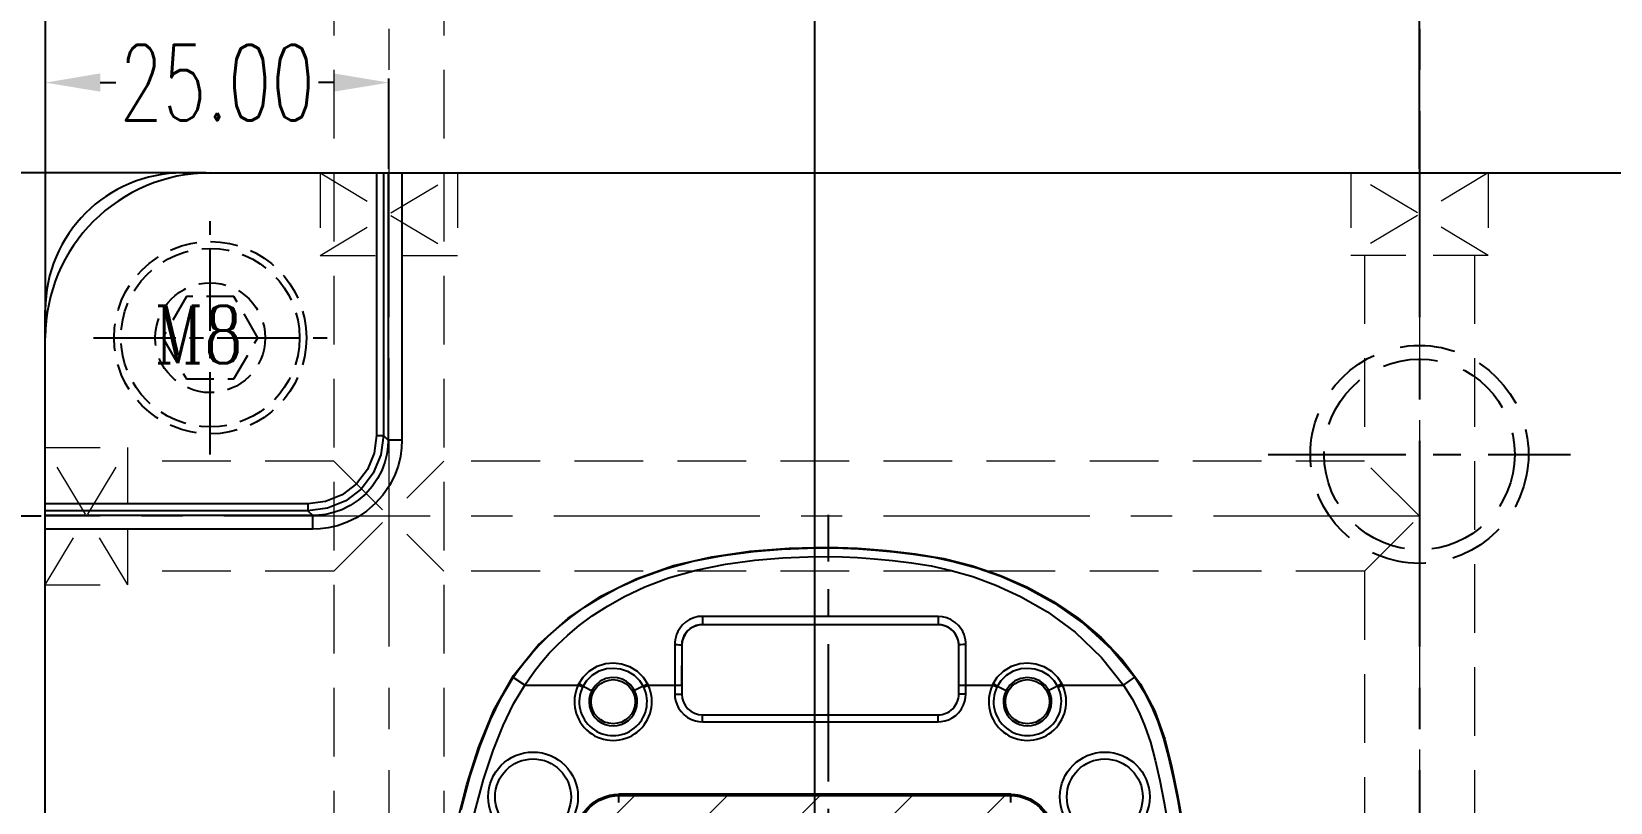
# Model space of a CAD drawing. Header units: millimetres. Extents: x 35888 to 37096, y -21952 to -21097.
# Drawn here: x 36767.2 to 36882.1, y -21245.7 to -21189.6 of the extents above; entities that cross this region are included whole.
import ezdxf

# ---------------------------------------------------------------- set-up
doc = ezdxf.new("R2010")
doc.units = ezdxf.units.MM
doc.header["$LTSCALE"] = 8
for name, pattern in [('CENTER', [2, 1.25, -0.25, 0.25, -0.25]), ('CENTER2', [1.125, 0.75, -0.125, 0.125, -0.125]), ('HIDDEN', [0.375, 0.25, -0.125])]:
    doc.linetypes.add(name, pattern=pattern)
doc.layers.get('DEFPOINTS').update_dxf_attribs({"color": 6})
for name, color, linetype in [('Cav-cor', 30, 'Continuous'), ('CL', 1, 'Continuous'), ('DEFAULT_1', 7, 'CENTER'), ('SCREW', 52, 'HIDDEN'), ('y-cut', 7, 'Continuous')]:
    doc.layers.add(name, color=color, linetype=linetype)
for name, color, linetype, lineweight in [('dim', 3, 'Continuous', 15), ('WR', 122, 'HIDDEN', 18), ('截面', 191, 'Continuous', 15)]:
    doc.layers.add(name, color=color, linetype=linetype, lineweight=lineweight)
doc.styles.add('ROMANC', font='RomanC.ttf', dxfattribs={"width": 0.8, "height": 7})
doc.styles.get("Standard").update_dxf_attribs({"font": 'txt.shx', "width": 0.67, "bigfont": 'chineset.shx'})
doc.dimstyles.new('ISO-25', dxfattribs={"dimtxt": 5.5, "dimasz": 4, "dimexe": 0.3, "dimexo": 0.3, "dimtad": 0, "dimzin": 1, "dimdsep": 46, "dimtxsty": 'Standard', "dimcen": 0, "dimclrd": 3, "dimclre": 3, "dimclrt": 7, "dimazin": 0, "dimtfac": 1, "dimtofl": 0, "dimtmove": 0, "dimatfit": 0, "dimfxl": 0, "dimarcsym": 0})

# ---------------------------------------------------------------- blocks, each defined once
blk = doc.blocks.new('20160824.190002')
at = {"layer": 'SCREW', "linetype": 'CENTER2'}
for p, q in [((0, -8.5), (0, 8.5)), ((-8.5, 0), (8.5, 0))]:
    blk.add_line(p, q, dxfattribs=at)
at = {"layer": 'SCREW'}
blk.add_lwpolyline([(-1.73, 3), (-3.46, 0), (-1.73, -3), (1.73, -3), (3.46, 0), (1.73, 3)], close=True, dxfattribs=at)
for radius in [7, 6.5, 4]:
    blk.add_circle((0, 0), radius, dxfattribs=at)
at = {"layer": 'dim', "style": 'ROMANC', "width": 0.8}
blk.add_text('M8', height=4.186, dxfattribs=at).set_placement((-4.07, -1.86))
blk = doc.blocks.new('20160825.100125')
at = {"layer": '截面', "linetype": 'Continuous', "ltscale": 0.3}
h = blk.add_hatch(dxfattribs=at)
h.set_pattern_fill('ANSI31', color=256, scale=1.5, angle=180, style=0)
h.set_pattern_definition([(225, (-717.335, 2031.662), (3.367596, -3.367596), [])])
h.paths.add_polyline_path([(22.37, -100.59), (22.39, -100.92), (22.44, -101.24), (22.52, -101.55), (22.64, -101.86), (22.79, -102.15), (22.96, -102.42), (23.17, -102.67), (23.4, -102.91), (23.65, -103.11), (23.93, -103.29), (24.22, -103.44), (24.52, -103.55), (24.83, -103.64), (25.15, -103.69), (25.48, -103.71), (31.66, -103.71), (31.81, -103.71), (31.96, -103.73), (32.1, -103.76), (32.24, -103.8), (32.39, -103.85), (32.52, -103.91), (32.65, -103.98), (32.77, -104.07), (32.89, -104.16), (34.47, -102.2), (45.02, -102.2), (46.6, -104.16), (46.72, -104.07), (46.84, -103.98), (46.97, -103.91), (47.11, -103.85), (47.25, -103.8), (47.39, -103.76), (47.54, -103.73), (47.69, -103.71), (47.84, -103.71), (54.01, -103.71), (54.34, -103.69), (54.66, -103.64), (54.97, -103.55), (55.28, -103.44), (55.57, -103.29), (55.84, -103.11), (56.09, -102.91), (56.32, -102.67), (56.53, -102.42), (56.71, -102.15), (56.85, -101.86), (56.97, -101.55), (57.05, -101.24), (57.11, -100.92), (57.12, -100.59), (57.12, -43.22), (57.11, -42.89), (57.05, -42.57), (56.97, -42.26), (56.85, -41.96), (56.71, -41.66), (56.53, -41.39), (56.32, -41.14), (56.09, -40.91), (55.84, -40.7), (55.57, -40.53), (55.28, -40.38), (54.97, -40.26), (54.66, -40.18), (54.34, -40.13), (54.01, -40.11), (25.48, -40.11), (25.15, -40.13), (24.83, -40.18), (24.52, -40.26), (24.22, -40.38), (23.93, -40.53), (23.65, -40.7), (23.4, -40.91), (23.17, -41.14), (22.96, -41.39), (22.79, -41.66), (22.64, -41.96), (22.52, -42.26), (22.44, -42.57), (22.39, -42.89), (22.37, -43.22)])
h.paths.add_polyline_path([(-65.64, -43.22), (-65.64, -100.59), (-65.62, -100.92), (-65.57, -101.24), (-65.49, -101.55), (-65.37, -101.86), (-65.22, -102.15), (-65.05, -102.42), (-64.84, -102.67), (-64.61, -102.91), (-64.36, -103.11), (-64.08, -103.29), (-63.79, -103.44), (-63.49, -103.55), (-63.18, -103.64), (-62.86, -103.69), (-62.53, -103.71), (-56.35, -103.71), (-56.2, -103.71), (-56.05, -103.73), (-55.91, -103.76), (-55.77, -103.8), (-55.62, -103.85), (-55.49, -103.91), (-55.36, -103.98), (-55.24, -104.07), (-55.12, -104.16), (-53.54, -102.2), (-42.99, -102.2), (-41.41, -104.16), (-41.29, -104.07), (-41.17, -103.98), (-41.04, -103.91), (-40.9, -103.85), (-40.76, -103.8), (-40.62, -103.76), (-40.47, -103.73), (-40.32, -103.71), (-40.17, -103.71), (-34, -103.71), (-33.67, -103.69), (-33.35, -103.64), (-33.04, -103.55), (-32.73, -103.44), (-32.44, -103.29), (-32.17, -103.11), (-31.92, -102.91), (-31.69, -102.67), (-31.48, -102.42), (-31.3, -102.15), (-31.16, -101.86), (-31.04, -101.55), (-30.96, -101.24), (-30.9, -100.92), (-30.89, -100.59), (-30.89, -43.22), (-30.9, -42.89), (-30.96, -42.57), (-31.04, -42.26), (-31.16, -41.96), (-31.3, -41.66), (-31.48, -41.39), (-31.69, -41.14), (-31.92, -40.91), (-32.17, -40.7), (-32.44, -40.53), (-32.73, -40.38), (-33.04, -40.26), (-33.35, -40.18), (-33.67, -40.13), (-34, -40.11), (-62.53, -40.11), (-62.86, -40.13), (-63.18, -40.18), (-63.49, -40.26), (-63.79, -40.38), (-64.08, -40.53), (-64.36, -40.7), (-64.61, -40.91), (-64.84, -41.14), (-65.05, -41.39), (-65.22, -41.66), (-65.37, -41.96), (-65.49, -42.26), (-65.57, -42.57), (-65.62, -42.89)])
at = {"layer": 'y-cut', "linetype": 'ByBlock'}
blk.add_line((-34, -40.11), (-62.53, -40.11), dxfattribs=at)
for points in [[(-65.64, -43.22), (-65.62, -42.89), (-65.57, -42.57), (-65.49, -42.26), (-65.37, -41.96), (-65.22, -41.66), (-65.05, -41.39), (-64.84, -41.14), (-64.61, -40.91), (-64.36, -40.7), (-64.08, -40.53), (-63.79, -40.38), (-63.49, -40.26), (-63.18, -40.18), (-62.86, -40.13), (-62.53, -40.11)], [(-34, -40.11), (-33.67, -40.13), (-33.35, -40.18), (-33.04, -40.26), (-32.73, -40.38), (-32.44, -40.53), (-32.17, -40.7), (-31.92, -40.91), (-31.69, -41.14), (-31.48, -41.39), (-31.3, -41.66), (-31.16, -41.96), (-31.04, -42.26), (-30.96, -42.57), (-30.9, -42.89), (-30.89, -43.22)]]:
    blk.add_lwpolyline(points, dxfattribs=at)
blk = doc.blocks.new('20160904.091723')
at = {"layer": 'WR', "linetype": 'CENTER'}
blk.add_line((0, 11), (0, -11), dxfattribs=at)
at = {"layer": 'WR', "linetype": 'HIDDEN', "ltscale": 2}
blk.add_line((-11, 0), (11, 0), dxfattribs=at)
for radius in [8, 5.5, 4]:
    blk.add_circle((0, 0), radius, dxfattribs=at)
blk = doc.blocks.new('*D29428')
at = {"layer": 'DEFPOINTS', "color": 0}
for p in [(36793.19, -21193.29), (36793.19, -21199.87), (36768.19, -21211.87)]:
    blk.add_point(p, dxfattribs=at)
at = {"layer": 'dim', "color": 3, "lineweight": -2}
for p, q in [((36768.19, -21211.57), (36768.19, -21192.99)), ((36772.19, -21193.29), (36773.31, -21193.29)), ((36789.19, -21193.29), (36788.07, -21193.29)), ((36793.19, -21199.57), (36793.19, -21192.99))]:
    blk.add_line(p, q, dxfattribs=at)
at = {"layer": 'dim', "color": 3}
for points in [[(36772.19, -21192.62), (36772.19, -21193.95), (36768.19, -21193.29)], [(36789.19, -21193.95), (36789.19, -21192.62), (36793.19, -21193.29)]]:
    blk.add_solid(points, dxfattribs=at)
at = {"layer": 'dim', "color": 7, "insert": (36780.69, -21193.29), "char_height": 5.5, "attachment_point": 5}
blk.add_mtext('25.00', dxfattribs=at)
blk = doc.blocks.new('*D29429')
at = {"layer": 'DEFPOINTS', "color": 0}
for p in [(36780.19, -21199.87), (36749.17, -21224.87), (36768.19, -21224.87)]:
    blk.add_point(p, dxfattribs=at)
at = {"layer": 'dim', "color": 3, "lineweight": -2}
for p, q in [((36779.89, -21199.87), (36748.87, -21199.87)), ((36749.17, -21203.87), (36749.17, -21204.99)), ((36749.17, -21220.87), (36749.17, -21219.75)), ((36767.89, -21224.87), (36748.87, -21224.87))]:
    blk.add_line(p, q, dxfattribs=at)
at = {"layer": 'dim', "color": 3}
for points in [[(36749.84, -21203.87), (36748.5, -21203.87), (36749.17, -21199.87)], [(36748.5, -21220.87), (36749.84, -21220.87), (36749.17, -21224.87)]]:
    blk.add_solid(points, dxfattribs=at)
at = {"layer": 'dim', "color": 7, "insert": (36749.17, -21212.37), "char_height": 5.5, "attachment_point": 5, "rotation": 90}
blk.add_mtext('25.00', dxfattribs=at)
blk = doc.blocks.new('*D29431')
at = {"layer": 'DEFPOINTS', "color": 0}
for p in [(36780.19, -21199.87), (36742.86, -21254.87), (36782.19, -21254.87)]:
    blk.add_point(p, dxfattribs=at)
at = {"layer": 'dim', "color": 3, "lineweight": -2}
for p, q in [((36779.89, -21199.87), (36742.56, -21199.87)), ((36742.86, -21203.87), (36742.86, -21219.99)), ((36742.86, -21250.87), (36742.86, -21234.75)), ((36781.89, -21254.87), (36742.56, -21254.87))]:
    blk.add_line(p, q, dxfattribs=at)
at = {"layer": 'dim', "color": 3}
for points in [[(36743.53, -21203.87), (36742.19, -21203.87), (36742.86, -21199.87)], [(36742.19, -21250.87), (36743.53, -21250.87), (36742.86, -21254.87)]]:
    blk.add_solid(points, dxfattribs=at)
at = {"layer": 'dim', "color": 7, "insert": (36742.86, -21227.37), "char_height": 5.5, "attachment_point": 5, "rotation": 90}
blk.add_mtext('55.00', dxfattribs=at)
blk = doc.blocks.new('*D29435')
at = {"layer": 'DEFPOINTS', "color": 0}
for p in [(36824.19, -21185.16), (36768.19, -21211.87), (36824.19, -21264.37)]:
    blk.add_point(p, dxfattribs=at)
at = {"layer": 'dim', "color": 3, "lineweight": -2}
for p, q in [((36768.19, -21211.57), (36768.19, -21184.86)), ((36772.19, -21185.16), (36788.81, -21185.16)), ((36820.19, -21185.16), (36803.57, -21185.16)), ((36824.19, -21264.07), (36824.19, -21184.86))]:
    blk.add_line(p, q, dxfattribs=at)
at = {"layer": 'dim', "color": 3}
for points in [[(36772.19, -21184.49), (36772.19, -21185.82), (36768.19, -21185.16)], [(36820.19, -21185.82), (36820.19, -21184.49), (36824.19, -21185.16)]]:
    blk.add_solid(points, dxfattribs=at)
at = {"layer": 'dim', "color": 7, "insert": (36796.19, -21185.16), "char_height": 5.5, "attachment_point": 5}
blk.add_mtext('56.00', dxfattribs=at)
blk = doc.blocks.new('*D29436')
at = {"layer": 'DEFPOINTS', "color": 0}
for p in [(36912.19, -21169.72), (36768.19, -21211.87), (36912.19, -21264.67)]:
    blk.add_point(p, dxfattribs=at)
at = {"layer": 'dim', "color": 3, "lineweight": -2}
for p, q in [((36768.19, -21211.57), (36768.19, -21169.42)), ((36772.19, -21169.72), (36831.58, -21169.72)), ((36908.19, -21169.72), (36848.8, -21169.72)), ((36912.19, -21264.37), (36912.19, -21169.42))]:
    blk.add_line(p, q, dxfattribs=at)
at = {"layer": 'dim', "color": 3}
for points in [[(36772.19, -21169.06), (36772.19, -21170.39), (36768.19, -21169.72)], [(36908.19, -21170.39), (36908.19, -21169.06), (36912.19, -21169.72)]]:
    blk.add_solid(points, dxfattribs=at)
at = {"layer": 'dim', "color": 7, "insert": (36840.19, -21169.72), "char_height": 5.5, "attachment_point": 5}
blk.add_mtext('144.00', dxfattribs=at)
blk = doc.blocks.new('*D29438')
at = {"layer": 'DEFPOINTS', "color": 0}
for p in [(36868.19, -21177.87), (36868.19, -21199.87), (36768.19, -21211.87)]:
    blk.add_point(p, dxfattribs=at)
at = {"layer": 'dim', "color": 3, "lineweight": -2}
for p, q in [((36768.19, -21211.57), (36768.19, -21177.57)), ((36868.19, -21199.57), (36868.19, -21177.57)), ((36772.19, -21177.87), (36810.19, -21177.87)), ((36864.19, -21177.87), (36826.18, -21177.87))]:
    blk.add_line(p, q, dxfattribs=at)
at = {"layer": 'dim', "color": 3}
for points in [[(36772.19, -21177.2), (36772.19, -21178.54), (36768.19, -21177.87)], [(36864.19, -21178.54), (36864.19, -21177.2), (36868.19, -21177.87)]]:
    blk.add_solid(points, dxfattribs=at)
at = {"layer": 'dim', "color": 7, "insert": (36818.19, -21177.87), "char_height": 5.5, "attachment_point": 5}
blk.add_mtext('100.00', dxfattribs=at)

msp = doc.modelspace()

# ---------------------------------------------------------------- linework, layer by layer
at = {"color": 8, "linetype": 'CENTER'}
msp.add_line((36857.188, -21220.37), (36879.188, -21220.37), dxfattribs=at)
at = {"color": 8, "linetype": 'HIDDEN', "ltscale": 2}
for radius in [7.938, 6.938]:
    msp.add_circle((36868.188, -21220.37), radius, dxfattribs=at)
at = {"layer": 'Cav-cor', "color": 1}
for p, q in [((36778.188, -21199.87), (36958.188, -21199.87)), ((36792.294, -21199.87), (36792.294, -21218.983)), ((36792.793, -21199.87), (36792.793, -21218.983)), ((36793.138, -21199.87), (36793.138, -21219.328)), ((36794.137, -21199.87), (36794.137, -21219.328)), ((36768.188, -21484.87), (36768.188, -21209.87)), ((36792.294, -21218.983), (36792.793, -21218.983)), ((36792.793, -21218.983), (36793.138, -21219.328)), ((36794.137, -21219.328), (36793.138, -21219.328)), ((36787.301, -21223.976), (36768.188, -21223.976)), ((36787.301, -21224.475), (36768.188, -21224.475)), ((36787.646, -21224.82), (36768.188, -21224.82)), ((36787.301, -21223.976), (36787.301, -21224.475)), ((36787.301, -21224.475), (36787.646, -21224.82)), ((36787.646, -21225.819), (36787.646, -21224.82)), ((36787.646, -21225.819), (36768.188, -21225.819)), ((36825.188, -21227.798), (36825.188, -21227.128)), ((36816.008, -21232.162), (36816.008, -21232.766)), ((36833.161, -21232.162), (36816.008, -21232.162)), ((36816.015, -21232.773), (36816.008, -21232.766)), ((36833.154, -21232.773), (36816.015, -21232.773)), ((36833.161, -21232.766), (36833.154, -21232.773)), ((36833.161, -21232.162), (36833.161, -21232.766)), ((36813.995, -21234.211), (36813.994, -21237.826)), ((36814.498, -21234.271), (36814.496, -21237.172)), ((36814.507, -21234.281), (36814.498, -21234.271)), ((36814.507, -21234.281), (36814.507, -21237.826)), ((36834.672, -21234.271), (36834.662, -21234.281)), ((36834.662, -21237.826), (36834.662, -21234.281)), ((36834.673, -21237.172), (36834.672, -21234.271)), ((36835.176, -21237.826), (36835.174, -21234.211)), ((36803.085, -21237.172), (36802.246, -21236.618)), ((36803.085, -21237.172), (36806.959, -21237.172)), ((36807.28, -21237.324), (36806.959, -21237.172)), ((36807.322, -21237.24), (36807.008, -21237.072)), ((36807.325, -21237.236), (36808.023, -21237.605)), ((36808.217, -21237.187), (36807.952, -21237.568)), ((36808.568, -21236.89), (36808.217, -21237.187)), ((36811.695, -21237.236), (36811.067, -21237.568)), ((36811.697, -21237.24), (36812.012, -21237.074)), ((36811.739, -21237.324), (36812.06, -21237.172)), ((36812.06, -21237.172), (36814.496, -21237.172)), ((36834.673, -21237.172), (36837.109, -21237.172)), ((36837.43, -21237.324), (36837.109, -21237.172)), ((36837.472, -21237.24), (36837.158, -21237.072)), ((36837.475, -21237.236), (36838.103, -21237.568)), ((36842.162, -21237.074), (36841.217, -21237.568)), ((36841.889, -21237.324), (36842.21, -21237.172)), ((36842.21, -21237.172), (36846.638, -21237.172)), ((36846.638, -21237.172), (36847.463, -21236.598)), ((36813.994, -21237.826), (36814.507, -21237.826)), ((36835.176, -21237.826), (36834.662, -21237.826)), ((36816.004, -21239.836), (36816.004, -21239.333)), ((36816.015, -21239.333), (36833.154, -21239.333)), ((36833.166, -21239.836), (36833.166, -21239.333)), ((36816.004, -21239.836), (36833.166, -21239.836)), ((36808.089, -21245.716), (36808.957, -21245.274)), ((36808.957, -21245.274), (36809.92, -21245.121)), ((36838.445, -21245.121), (36809.92, -21245.121)), ((36809.92, -21245.723), (36809.92, -21245.221)), ((36809.92, -21245.221), (36838.445, -21245.221)), ((36838.445, -21245.121), (36839.408, -21245.273)), ((36838.445, -21245.723), (36838.445, -21245.221)), ((36839.408, -21245.273), (36840.276, -21245.716)), ((36840.276, -21245.716), (36840.965, -21246.404))]:
    msp.add_line(p, q, dxfattribs=at)
for points in [[(36792.294, -21218.983), (36792.126, -21220.268), (36791.628, -21221.476), (36790.833, -21222.514), (36789.794, -21223.31), (36788.586, -21223.808), (36787.301, -21223.976)], [(36792.793, -21218.983), (36792.606, -21220.405), (36792.058, -21221.729), (36791.185, -21222.867), (36790.047, -21223.74), (36788.722, -21224.288), (36787.301, -21224.475)], [(36793.138, -21219.328), (36793.117, -21219.811), (36793.044, -21220.342), (36792.902, -21220.925), (36792.679, -21221.53), (36792.37, -21222.134), (36791.975, -21222.712), (36791.501, -21223.244), (36790.961, -21223.71), (36790.377, -21224.096), (36789.771, -21224.394), (36789.17, -21224.606), (36788.606, -21224.736), (36788.096, -21224.802), (36787.646, -21224.82)], [(36794.137, -21219.328), (36794.111, -21219.899), (36794.025, -21220.526), (36793.857, -21221.215), (36793.593, -21221.93), (36793.228, -21222.643), (36792.76, -21223.327), (36792.2, -21223.955), (36791.563, -21224.505), (36790.872, -21224.962), (36790.156, -21225.315), (36789.446, -21225.565), (36788.78, -21225.719), (36788.178, -21225.797), (36787.646, -21225.819)], [(36798.166, -21247.184), (36798.859, -21244.399), (36799.727, -21241.673), (36800.831, -21239.004), (36802.263, -21236.48), (36804.081, -21234.218), (36806.228, -21232.292), (36808.619, -21230.695), (36811.195, -21229.422), (36813.91, -21228.471), (36816.686, -21227.817), (36819.492, -21227.409), (36822.321, -21227.192), (36825.188, -21227.128)], [(36802.246, -21236.618), (36802.627, -21236.065), (36803.06, -21235.489), (36803.557, -21234.886), (36804.13, -21234.256), (36804.79, -21233.599), (36805.551, -21232.917), (36806.427, -21232.215), (36807.432, -21231.499), (36808.586, -21230.78), (36809.901, -21230.073), (36811.431, -21229.383), (36813.24, -21228.728), (36815.32, -21228.155), (36817.528, -21227.72), (36819.721, -21227.433), (36821.795, -21227.267), (36823.65, -21227.192), (36825.188, -21227.174)], [(36825.188, -21227.128), (36827.299, -21227.199), (36829.395, -21227.363), (36831.489, -21227.598), (36833.586, -21227.958), (36835.667, -21228.482), (36837.7, -21229.177), (36839.665, -21230.045), (36841.55, -21231.087), (36843.345, -21232.306), (36845.024, -21233.712), (36846.556, -21235.316), (36847.88, -21237.112), (36848.92, -21239.075), (36849.653, -21241.119), (36850.174, -21243.166), (36850.589, -21245.185), (36850.946, -21247.193)], [(36825.188, -21227.174), (36826.233, -21227.193), (36827.363, -21227.25), (36828.59, -21227.341), (36829.929, -21227.463), (36831.354, -21227.628), (36832.824, -21227.859), (36834.351, -21228.182), (36835.971, -21228.628), (36837.72, -21229.242), (36839.61, -21230.08), (36841.636, -21231.207), (36843.747, -21232.692), (36845.778, -21234.543), (36847.463, -21236.598)], [(36803.085, -21237.172), (36803.444, -21236.629), (36803.85, -21236.064), (36804.317, -21235.474), (36804.856, -21234.856), (36805.48, -21234.209), (36806.201, -21233.536), (36807.032, -21232.841), (36807.99, -21232.13), (36809.09, -21231.415), (36810.346, -21230.711), (36811.809, -21230.023), (36813.544, -21229.368), (36815.548, -21228.793), (36817.688, -21228.354), (36819.824, -21228.062), (36821.853, -21227.893), (36823.674, -21227.816), (36825.188, -21227.798)], [(36825.188, -21227.798), (36826.197, -21227.817), (36827.299, -21227.875), (36828.508, -21227.968), (36829.829, -21228.093), (36831.221, -21228.262), (36832.645, -21228.495), (36834.117, -21228.819), (36835.674, -21229.266), (36837.354, -21229.881), (36839.166, -21230.719), (36841.108, -21231.845), (36843.123, -21233.324), (36845.052, -21235.157), (36846.638, -21237.172)], [(36816.008, -21232.162), (36815.709, -21232.185), (36815.392, -21232.26), (36815.071, -21232.398), (36814.777, -21232.59), (36814.535, -21232.815), (36814.353, -21233.046), (36814.22, -21233.272), (36814.126, -21233.485), (36814.063, -21233.686), (36814.024, -21233.867), (36814.002, -21234.041), (36813.995, -21234.211)], [(36816.008, -21232.766), (36815.784, -21232.783), (36815.546, -21232.839), (36815.305, -21232.94), (36815.084, -21233.081), (36814.903, -21233.246), (36814.766, -21233.416), (36814.666, -21233.581), (36814.596, -21233.738), (36814.548, -21233.885), (36814.519, -21234.018), (36814.503, -21234.146), (36814.498, -21234.271)], [(36835.174, -21234.211), (36835.167, -21234.041), (36835.145, -21233.867), (36835.107, -21233.687), (36835.044, -21233.488), (36834.952, -21233.277), (36834.822, -21233.054), (36834.645, -21232.827), (36834.409, -21232.604), (36834.12, -21232.409), (36833.796, -21232.266), (36833.469, -21232.186), (36833.161, -21232.162)], [(36834.672, -21234.271), (36834.666, -21234.146), (36834.65, -21234.019), (36834.621, -21233.886), (36834.574, -21233.74), (36834.505, -21233.585), (36834.407, -21233.422), (36834.274, -21233.254), (36834.098, -21233.091), (36833.881, -21232.948), (36833.637, -21232.843), (36833.392, -21232.784), (36833.161, -21232.766)], [(36813.995, -21234.211), (36814.186, -21234.215), (36814.349, -21234.228), (36814.458, -21234.248), (36814.498, -21234.271)], [(36835.174, -21234.211), (36834.983, -21234.215), (36834.82, -21234.228), (36834.711, -21234.248), (36834.672, -21234.271)], [(36807.008, -21237.073), (36807.318, -21236.597), (36807.772, -21236.148), (36808.349, -21235.797), (36808.959, -21235.602), (36809.542, -21235.549), (36810.114, -21235.613), (36810.7, -21235.811), (36811.258, -21236.157), (36811.705, -21236.601), (36812.011, -21237.073)], [(36807.325, -21237.236), (36807.596, -21236.826), (36807.995, -21236.44), (36808.499, -21236.139), (36809.03, -21235.972), (36809.538, -21235.927), (36810.037, -21235.982), (36810.546, -21236.151), (36811.035, -21236.448), (36811.426, -21236.83), (36811.695, -21237.236)], [(36837.158, -21237.073), (36837.468, -21236.597), (36837.922, -21236.148), (36838.499, -21235.797), (36839.109, -21235.602), (36839.692, -21235.549), (36840.264, -21235.613), (36840.85, -21235.811), (36841.408, -21236.157), (36841.855, -21236.601), (36842.161, -21237.073)], [(36837.475, -21237.236), (36837.746, -21236.826), (36838.145, -21236.44), (36838.649, -21236.139), (36839.18, -21235.972), (36839.688, -21235.927), (36840.187, -21235.982), (36840.696, -21236.151), (36841.185, -21236.448), (36841.576, -21236.83), (36841.846, -21237.238)], [(36798.036, -21254.87), (36798.327, -21252.437), (36798.832, -21249.289), (36799.418, -21246.497), (36800.071, -21244.052), (36800.767, -21241.933), (36801.496, -21240.109), (36802.267, -21238.537), (36803.085, -21237.172)], [(36798.44, -21246.265), (36799.108, -21243.766), (36799.822, -21241.592), (36800.577, -21239.702), (36801.384, -21238.058), (36802.246, -21236.618)], [(36806.959, -21237.172), (36806.983, -21237.123), (36807.008, -21237.073)], [(36807.28, -21237.324), (36807.301, -21237.282), (36807.325, -21237.236)], [(36810.175, -21236.745), (36809.816, -21236.64), (36809.414, -21236.616), (36808.981, -21236.695), (36808.568, -21236.89)], [(36811.067, -21237.568), (36810.928, -21237.342), (36810.739, -21237.12), (36810.487, -21236.913), (36810.175, -21236.745)], [(36811.695, -21237.236), (36811.718, -21237.282), (36811.739, -21237.324)], [(36812.011, -21237.073), (36812.037, -21237.123), (36812.06, -21237.172)], [(36837.109, -21237.172), (36837.133, -21237.123), (36837.158, -21237.073)], [(36837.43, -21237.324), (36837.451, -21237.282), (36837.475, -21237.236)], [(36838.753, -21236.868), (36838.382, -21237.171), (36838.103, -21237.568)], [(36840.566, -21236.868), (36840.13, -21236.678), (36839.66, -21236.613), (36839.19, -21236.677), (36838.753, -21236.868)], [(36841.217, -21237.568), (36840.938, -21237.171), (36840.566, -21236.868)], [(36841.846, -21237.238), (36841.868, -21237.282), (36841.889, -21237.324)], [(36842.161, -21237.073), (36842.187, -21237.123), (36842.21, -21237.172)], [(36846.638, -21237.172), (36847.278, -21238.179), (36847.788, -21239.158), (36848.212, -21240.172), (36848.605, -21241.338), (36848.958, -21242.647), (36849.286, -21244.113), (36849.608, -21245.744), (36849.922, -21247.544), (36850.217, -21249.519), (36850.488, -21251.683), (36850.729, -21254.085), (36850.931, -21256.699), (36851.101, -21259.35), (36851.257, -21261.855), (36851.545, -21266.103)], [(36847.463, -21236.598), (36848.149, -21237.677), (36848.699, -21238.733), (36849.153, -21239.819), (36849.567, -21241.048), (36849.935, -21242.41), (36850.269, -21243.908), (36850.596, -21245.56), (36850.914, -21247.384), (36851.213, -21249.383), (36851.487, -21251.571), (36851.73, -21253.997), (36851.934, -21256.631), (36852.104, -21259.289), (36852.26, -21261.791), (36852.548, -21266.037)], [(36808.023, -21237.605), (36808.068, -21237.628), (36808.083, -21237.636)], [(36811.067, -21237.568), (36810.996, -21237.605), (36810.95, -21237.627), (36810.935, -21237.633)], [(36813.994, -21237.826), (36814.006, -21238.047), (36814.05, -21238.297), (36814.135, -21238.566)], [(36814.135, -21238.566), (36814.268, -21238.839), (36814.449, -21239.099), (36814.673, -21239.332), (36814.931, -21239.525), (36815.209, -21239.672)], [(36833.908, -21239.694), (36834.181, -21239.56), (36834.441, -21239.379), (36834.673, -21239.155), (36834.866, -21238.897), (36835.013, -21238.619)], [(36835.013, -21238.619), (36835.11, -21238.337), (36835.161, -21238.073), (36835.176, -21237.826)], [(36838.103, -21237.568), (36838.174, -21237.604), (36838.219, -21237.626), (36838.235, -21237.632)], [(36841.217, -21237.568), (36841.146, -21237.605), (36841.101, -21237.627), (36841.085, -21237.634)], [(36815.209, -21239.672), (36815.491, -21239.769), (36815.756, -21239.82), (36816.004, -21239.836)], [(36833.166, -21239.836), (36833.388, -21239.823), (36833.638, -21239.779), (36833.908, -21239.694)], [(36806.905, -21248.236), (36806.919, -21247.946), (36806.972, -21247.606), (36807.077, -21247.231), (36807.246, -21246.844), (36807.48, -21246.465), (36807.776, -21246.116), (36808.123, -21245.815), (36808.504, -21245.574), (36808.896, -21245.4), (36809.276, -21245.29), (36809.624, -21245.236), (36809.92, -21245.221)], [(36808.089, -21245.716), (36808.505, -21245.461), (36808.957, -21245.274)], [(36808.957, -21245.274), (36809.432, -21245.159), (36809.92, -21245.121)], [(36838.445, -21245.121), (36838.933, -21245.159), (36839.408, -21245.273)], [(36838.445, -21245.221), (36838.735, -21245.235), (36839.075, -21245.288), (36839.45, -21245.393), (36839.837, -21245.562), (36840.216, -21245.796), (36840.565, -21246.092), (36840.866, -21246.439), (36841.107, -21246.819), (36841.281, -21247.211), (36841.39, -21247.592), (36841.445, -21247.94), (36841.46, -21248.236)], [(36839.408, -21245.273), (36839.86, -21245.46), (36840.276, -21245.716)], [(36840.276, -21245.716), (36840.647, -21246.033), (36840.965, -21246.404)]]:
    msp.add_lwpolyline(points, dxfattribs=at)
for centre, radius in [((36809.51, -21238.378), 1.608), ((36839.66, -21238.378), 1.608), ((36803.681, -21245.313), 3.266), ((36845.288, -21245.313), 3.266), ((36803.681, -21245.313), 2.764), ((36845.288, -21245.313), 2.764)]:
    msp.add_circle(centre, radius, dxfattribs=at)
for centre, radius, start, end in [((36780.188, -21211.87), 12, 90, 180), ((36778.188, -21209.87), 10, 90, 180), ((36809.51, -21238.378), 2.821, 154.69185, 25.30815), ((36809.51, -21238.378), 2.466, 154.69185, 25.30815), ((36839.66, -21238.378), 2.821, 154.69185, 25.30815), ((36839.66, -21238.378), 2.466, 154.69185, 25.30815), ((36809.51, -21238.378), 1.755, 152.51358, 27.48642), ((36839.66, -21238.378), 1.755, 152.51358, 27.48642)]:
    msp.add_arc(centre, radius, start, end, dxfattribs=at)
for centre, major_axis, ratio, start_param, end_param in [((36816.015, -21234.281), (1.066, -1.066), 0.9999239, 2.3562326, 3.9269527), ((36833.154, -21234.281), (-1.066, -1.066), 0.9999239, 2.3562326, 3.9269527), ((36816.015, -21237.826), (1.508, 0), 0.9999619, 3.1415927, 4.712389), ((36833.154, -21237.826), (-1.508, 0), 0.9999619, 1.5707963, 3.1415927)]:
    msp.add_ellipse(centre, major_axis=major_axis, ratio=ratio, start_param=start_param, end_param=end_param, dxfattribs=at)
at = {"layer": 'CL', "color": 7, "linetype": 'CENTER', "ltscale": 1.5}
msp.add_line((36868.188, -21147.37), (36868.188, -21547.37), dxfattribs=at)
at = {"layer": 'DEFAULT_1', "color": 2, "linetype": 'CENTER'}
msp.add_line((36825.188, -21340.179), (36825.188, -21224.778), dxfattribs=at)
at = {"layer": 'WR', "linetype": 'CENTER', "ltscale": 1.5}
for p, q in [((36793.188, -21147.37), (36793.188, -21254.87)), ((36868.188, -21199.87), (36868.188, -21324.87)), ((36868.188, -21224.87), (36768.188, -21224.87))]:
    msp.add_line(p, q, dxfattribs=at)
at = {"layer": 'WR', "linetype": 'HIDDEN', "ltscale": 2.5}
for p, q in [((36789.188, -21162.37), (36789.188, -21254.87)), ((36797.188, -21162.37), (36797.188, -21254.87)), ((36864.188, -21205.87), (36864.188, -21220.87)), ((36872.188, -21205.87), (36872.188, -21320.87)), ((36789.188, -21220.87), (36774.188, -21220.87)), ((36789.188, -21228.87), (36797.188, -21220.87)), ((36789.188, -21220.87), (36797.188, -21228.87)), ((36864.188, -21220.87), (36797.188, -21220.87)), ((36868.188, -21224.87), (36864.188, -21220.87)), ((36864.188, -21228.87), (36868.188, -21224.87)), ((36789.188, -21228.87), (36774.188, -21228.87)), ((36864.188, -21228.87), (36797.188, -21228.87)), ((36864.188, -21228.87), (36864.188, -21328.87))]:
    msp.add_line(p, q, dxfattribs=at)
at = {"layer": 'WR', "linetype": 'HIDDEN', "ltscale": 2}
for p, q in [((36788.188, -21205.87), (36798.188, -21199.87)), ((36788.188, -21199.87), (36798.188, -21205.87)), ((36788.188, -21199.87), (36788.188, -21205.87)), ((36788.188, -21199.87), (36798.188, -21199.87)), ((36798.188, -21199.87), (36798.188, -21205.87)), ((36873.188, -21205.87), (36863.188, -21199.87)), ((36873.188, -21199.87), (36863.188, -21205.87)), ((36863.188, -21199.87), (36863.188, -21205.87)), ((36873.188, -21199.87), (36863.188, -21199.87)), ((36873.188, -21199.87), (36873.188, -21205.87)), ((36788.188, -21205.87), (36798.188, -21205.87)), ((36873.188, -21205.87), (36863.188, -21205.87)), ((36774.188, -21229.87), (36768.188, -21219.87)), ((36768.188, -21229.87), (36774.188, -21219.87)), ((36768.188, -21219.87), (36774.188, -21219.87)), ((36768.188, -21229.87), (36768.188, -21219.87)), ((36774.188, -21229.87), (36774.188, -21219.87)), ((36768.188, -21229.87), (36774.188, -21229.87))]:
    msp.add_line(p, q, dxfattribs=at)

# ---------------------------------------------------------------- block references
at = {"layer": 'SCREW'}
msp.add_blockref('20160824.190002', (36780.188, -21211.87), dxfattribs=at)
at = {"layer": 'WR', "xscale": -1, "rotation": 90}
msp.add_blockref('20160904.091723', (36793.188, -21254.87), dxfattribs=at)
at = {"layer": 'y-cut'}
msp.add_blockref('20160825.100125', (36872.446, -21205.013), dxfattribs=at)

# ---------------------------------------------------------------- dimensions: what is measured, and where the dimension line sits
at = {"layer": 'dim'}
dim = msp.add_linear_dim(base=(36912.188, -21169.722), p1=(36768.188, -21211.87), p2=(36912.188, -21264.668), dimstyle='ISO-25', dxfattribs=at)
dim.commit()
dim.dimension.update_dxf_attribs({"geometry": '*D29436', "text_midpoint": (36840.188, -21169.722), "dimtype": 160})
for base, p2, picture, middle in [((36868.188, -21177.871), (36868.188, -21199.87), '*D29438', (36818.188, -21177.871)), ((36824.188, -21185.155), (36824.188, -21264.37), '*D29435', (36796.188, -21185.155)), ((36793.188, -21193.287), (36793.188, -21199.87), '*D29428', (36780.688, -21193.287))]:
    dim = msp.add_linear_dim(base=base, p1=(36768.188, -21211.87), p2=p2, dimstyle='ISO-25', dxfattribs=at)
    dim.commit()
    dim.dimension.update_dxf_attribs({"geometry": picture, "text_midpoint": middle})
for base, p2, picture, middle in [((36742.861, -21254.87), (36782.188, -21254.87), '*D29431', (36742.861, -21227.37)), ((36749.171, -21224.87), (36768.188, -21224.87), '*D29429', (36749.171, -21212.37))]:
    dim = msp.add_linear_dim(base=base, p1=(36780.188, -21199.87), p2=p2, angle=90, dimstyle='ISO-25', dxfattribs=at)
    dim.commit()
    dim.dimension.update_dxf_attribs({"geometry": picture, "text_midpoint": middle, "dimtype": 160})

doc.saveas('drawing.dxf')
